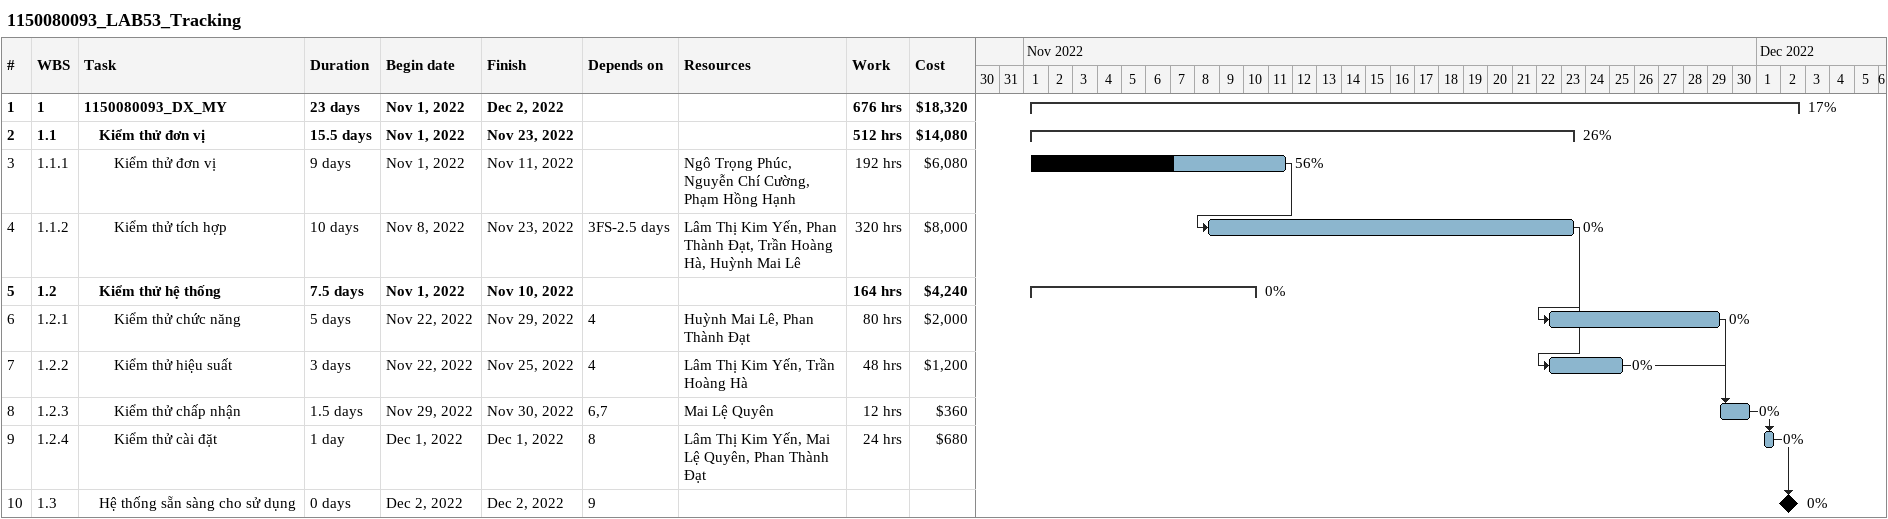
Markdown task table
1150080093_LAB53_Tracking

| ID | WBS | Task | Duration | Start | Finish | Predecessors | Resources | % complete | Work (h) | Cost ($) |
|---|---|---|---|---|---|---|---|---|---|---|
| 1 | 1 | **1150080093_DX_MY** | 23d | 2022-11-01 | 2022-12-02 |  |  | 17 | 676 | 18320 |
| 2 | 1.1 | **Kiểm thử đơn vị** | 15.5d | 2022-11-01 | 2022-11-23 |  |  | 26 | 512 | 14080 |
| 3 | 1.1.1 | Kiểm thử đơn vị | 9d | 2022-11-01 | 2022-11-11 |  | Ngô Trọng Phúc, Nguyễn Chí Cường, Phạm Hồng Hạnh | 56 | 192 | 6080 |
| 4 | 1.1.2 | Kiểm thử tích hợp | 10d | 2022-11-08 | 2022-11-23 | 3FS-2.5d | Lâm Thị Kim Yến, Phan Thành Đạt, Trần Hoàng Hà, Huỳnh Mai Lê | 0 | 320 | 8000 |
| 5 | 1.2 | **Kiểm thử hệ thống** | 7.5d | 2022-11-01 | 2022-11-10 |  |  | 0 | 164 | 4240 |
| 6 | 1.2.1 | Kiểm thử chức năng | 5d | 2022-11-22 | 2022-11-29 | 4 | Huỳnh Mai Lê, Phan Thành Đạt | 0 | 80 | 2000 |
| 7 | 1.2.2 | Kiểm thử hiệu suất | 3d | 2022-11-22 | 2022-11-25 | 4 | Lâm Thị Kim Yến, Trần Hoàng Hà | 0 | 48 | 1200 |
| 8 | 1.2.3 | Kiểm thử chấp nhận | 1.5d | 2022-11-29 | 2022-11-30 | 6, 7 | Mai Lệ Quyên | 0 | 12 | 360 |
| 9 | 1.2.4 | Kiểm thử cài đặt | 1d | 2022-12-01 | 2022-12-01 | 8 | Lâm Thị Kim Yến, Mai Lệ Quyên, Phan Thành Đạt | 0 | 24 | 680 |
| 10 | 1.3 | Hệ thống sẵn sàng cho sử dụng | 0d | 2022-12-02 | 2022-12-02 | 9 |  | 0 |  |  |
